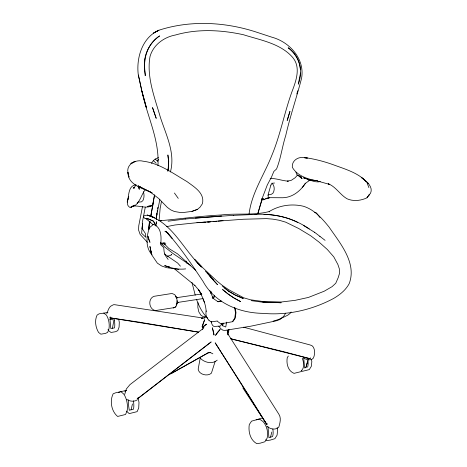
<?xml version="1.0" encoding="UTF-8"?>
<svg xmlns="http://www.w3.org/2000/svg" width="467" height="467" viewBox="0 0 467 467"><rect width="100%" height="100%" fill="white"/><g stroke="black" fill="none" stroke-linecap="round" stroke-linejoin="round"><path stroke-width="0.7" d="M300.538 72.975L298.279 84.165C303.392 71.358 299.738 55.754 288.174 47.774C294.881 52.969 300.001 60.798 300.38 69.437M157.945 165.662C159.632 139.919 147.111 116.207 141.997 91.509L146.457 107.824L141.986 91.66L138.401 75.152L141.986 91.66M198.002 302.616L197.815 307.216L198.79 311.822L200.921 315.248L203.53 316.766L206.099 316.328M177.11 300.631L176.975 303.188L176.158 305.009M227.96 334.915L227.627 330.525M159.148 219.794L160.134 208.621L161.454 201.481M148.991 228.427L149.86 221.872M227.978 334.39L228.071 332.983L227.125 330.28M228.801 329.539L228.602 332.282L228.883 329.498M156.287 223.786L156.363 221.732L155.955 226.01M156.264 219.017L156.55 216.192M214.563 295.208L213.711 298.092L212.485 298.477M156.299 218.988L156.93 213.939L156.229 219.513M168.038 170.607L168.698 160.893L168.599 166.112L168.657 165.697L167.863 171.395M206.175 310.946C205.346 314.262 206.373 317.893 208.877 320.234M114.047 319.562L112.436 328.248M156.69 214.779L156.976 212.754M157.169 211.405L157.361 210.051M226.594 322.119L225.759 326.993L222.619 325.768L222.917 323.707M148.938 228.742L149.154 227.365M149.37 225.981L149.586 224.604M149.487 225.818L149.703 224.44M150.812 216.338L154.408 195.399M149.948 223.028L150.193 221.615M151.29 215.252L151.53 213.833M156.93 214.178L159.819 199.654M222.619 325.768L223.103 322.954M110.165 316.871L109.996 317.823L113.061 318.862M157.618 208.644L157.875 207.237M200.314 357.436L198.166 369.199C198.954 374.668 207.576 376.741 211.417 373.162L215.234 361.172M142.534 206.356L138.769 225.689L138.553 229.974L140.164 234.452L147.479 242.326M137.432 397.966L137.234 399.016L211.078 342.002L137.234 399.016L139.043 397.47M142.201 223.033L145.243 207.395M149.679 221.27L148.553 226.944L148.88 229.706M150.66 216.309L153.194 203.542M150.625 205.766L147.42 206.414L152.271 205.749L152.546 205.381L154.659 194.768M124.724 394.311L126.347 388.988L129.919 384.662L203.005 328.645M249.022 214.365C251.485 193.116 263.989 175.259 271.671 155.774C280.334 135.173 284.269 113.043 291.834 92.069C296.02 81.025 301.425 66.898 292.103 56.776C279.768 43.262 260.09 40.039 243.383 34.716C221.113 29.876 197.634 28.627 175.51 34.99C163.981 37.074 153.194 44.937 150.006 56.548C146.428 76.862 154.6 97.206 160.111 116.446C165.709 134.321 175.674 152.826 170.391 172.008M131.122 409.793L132.447 403.949M270.516 437.159L271.8 432.057M303.731 357.903L304.572 367.943L305.891 367.622L307.152 362.655M257.731 213.904L262.121 198.504L267.305 184.938L271.531 177.005L273.837 171.453L276.546 168.996C280.865 158.325 282.185 146.615 285.716 135.64C290.159 116.236 296.662 97.375 301.612 78.147C304.939 58.807 289.593 41.913 271.736 37.156L254.748 31.575C223.921 21.856 189.865 20.174 158.932 30.215C142.149 37.442 136.066 58.212 138.32 75.07M270.878 185.095L268.116 194.657L268.309 196.391L267.912 195.667M305.891 367.622L308.278 359.514M128.623 197.308C127.246 200.442 126.166 204.902 129.493 207.231L130.906 207.231L134.73 205.211L130.906 207.231L135.325 205.305C140.374 201.184 141.519 194.354 145.336 189.561M257.86 213.553L262.267 199.088M128.746 196.654L127.205 202.077C129.143 196.554 127.736 186.117 135.518 184.874M267.2 423.587L266.885 424.602L242.822 387.873M310.38 357.798L310.094 358.714L306.982 358.481M296.796 93.966L297.853 90.656M106.855 313.567L108.601 309.014L110.346 306.41L113.376 304.747L114.584 304.688L203.203 318.05L201.271 318.307L205.101 317.723L204.359 317.951L206 316.515M210.372 293.294L210.728 292.237A3.742 2.049 81.8 0 1 211.294 291.571M285.471 313.24C283.708 318.523 277.836 319.697 273.172 321.168M173.257 308.022L175.808 306.831C178.178 303.06 177.337 298.045 174.74 294.624L171.979 293.474L154.122 296.294C147.607 298.46 148.78 309.306 155.377 310.578L174.074 307.642M288.314 356.017L287.269 357.611C286.201 363.53 287.917 370.95 294.041 373.361L301.034 371.621L303.06 368.305A9.906 6.089 76.3 0 0 302.219 358.253M221.556 324.39L220.453 326.042L214.003 326.486L212.643 325.464L211.615 323.468L211.3 321.635M232.362 321.734L234.732 318.214L235.502 312.721L234.557 307.426M270.883 185.084L272.068 183.333L274.514 183.006M136.13 184.798L133.819 188.148L134.706 187.273L133.2 188.119M151.471 163.275L153.345 160.636L155.167 159.101L158.447 157.595M202.304 329.667L203.921 327.385M291.099 312.009L289.984 313.544L287.678 315.237L281.175 318.371L280.124 319.475L275.95 320.893L250.767 326.194L224.849 330.426L222.841 330.175L220.763 328.669L218.772 326.194M302.225 187.582L305.494 183.198C300.433 191.038 292.482 197.465 282.804 197.751L270.329 197.681L265.746 198.493L269.506 197.634L262.728 199.999L261.526 198.977M366.969 197.798L369.14 194.873L366.969 197.798C360.933 200.734 353.303 201.592 347.045 198.773C340.034 194.704 335.966 186.858 328.202 183.7L329.206 184.302L317.636 181.085M171.179 254.97L171.751 254.282L170.718 255.309L167.192 256.307M368.918 195.165L370.57 193.21C373.419 186.444 366.245 181.266 361.709 177.717L368.755 183.712M297.561 175.032L295.138 177.746L291.361 180.274L287.252 181.231L288.285 181.132C282.167 180.869 276.4 178.225 270.2 178.511M157.356 161.022L158.745 159.48M176.905 303.486L178.12 302.19L177.518 302.476L203.017 298.594M197.442 209.385L200.133 207.062L202.369 203.758C205.159 193.221 194.044 186.829 186.911 181.54C173.152 173.514 159.34 163.123 143.1 161.197C135.92 159.294 126.388 163.964 127.917 172.416C127.97 185.288 142.984 188.154 152.096 192.871L138.857 186.31L150.59 192.276L158.827 198.615L167.402 207.447L170.869 209.94L174.319 211.475L179.48 212.362L184.161 212.415L191.96 211.393L197.442 209.385L191.96 211.393M217.219 360.15C212.508 364.453 204.528 362.661 200.419 358.323M305.301 183.443L309.872 180.151M221.136 324.133L221.971 323.538M152.546 205.381C146.019 209.444 138.769 204.78 131.805 206.303M137.029 400.067C133.889 401.953 129.838 401.381 126.826 399.483M170.023 374.19L208.813 352.474L171.255 373.536M175.055 307.181L175.808 306.831M118.431 392.636L120.895 391.632L123.72 394.049A11.716 5.009 79.5 0 1 127.147 410.75L125.57 414.474L117.631 416.447C111.368 411.299 109.564 400.966 113.142 393.815L115.582 392.817L126.504 390.377M124.712 391.229L126.58 390.476M320.298 181.616C314.489 182.971 308.95 179.205 303.509 177.834L309.674 179.748M166.439 226.67L175.049 224.977L196.981 222.689L243.523 219.239L266.529 218.626L272.798 219.134L279.26 220.272L285.699 222.169L298.746 228.532L310.794 235.841L319.206 242.239L327.291 249.466L333.765 256.838L337.874 264.456L339.322 268.758L339.573 273.224L338.19 277.678L335.755 283.253L332.043 286.674L324.244 291.192L308.453 297.421L295.126 300.351L281.163 302.015L262.197 301.396L250.534 299.802L243.669 297.8L228.544 289.622L222.385 285.454L217.003 281.122L202.211 267.229M261.596 418.321L251.55 421.152L249.285 424.55C248.193 431.596 250.143 439.978 256.786 443.65L260.277 443.16L264.882 441.753L267.083 438.204A11.745 6.48 74.7 0 0 263.079 421.596L259.424 419.039L256.144 419.856M208.008 352.83L210.518 352.655L212.87 353.817M168.091 221.183L185.329 218.988M209.736 290.357L213.197 298.431L218.031 301.758L221.504 301.069M218.031 301.758L220.891 301.233M217.459 301.676L220.967 301.116M212.222 297.193L214.347 296.872M107.883 312.481L99.103 313.818L97.089 315.108C94.439 320.56 95.572 327.344 98.566 332.434L100.872 334.191L105.501 333.403L107.673 332.358L108.963 328.826A9.959 4.267 82.1 0 0 106.079 314.77L103.744 313.112M201.184 294.058L177.092 297.613L177.752 297.969L175.376 296.096L176.52 298.028M210.395 292.704L211.814 292.494M211.137 321.903L217.418 320.992M210.915 221.819L208.095 222.041M213.051 221.603L216.624 221.241M218.054 221.095L223.051 220.593M185.16 219.023L221.574 216.023M205.462 222.146L196.981 222.689L205.317 222.204M206.881 222.058L209.706 221.878M233.617 215.316L195.352 218.036M233.447 215.351L256.517 214.394M185.673 268.887C178.388 269.838 171.424 268.192 164.676 265.63L169.585 267.106L168.558 266.78M248.654 214.528L251.48 214.493M255.011 214.446C274.123 213.098 293.393 218.025 309.253 228.883M161.179 243.879L164.769 243.902M309.784 179.976L308.366 179.941L310.999 180.151M262.775 302.131L281.192 302.756L262.226 302.149L251.246 300.655M317.42 180.84C308.302 179.55 297.053 175.755 292.319 167.291C291.566 160.379 298.647 156.299 304.782 157.601C314.612 158.938 324.156 161.465 333.479 164.822C345.131 169.159 357.874 172.615 366.677 181.961M263.96 214.435L267.714 214.569M160.537 243.015L165.814 243.225M304.507 157.799L307.403 158.039L304.828 157.793M138.092 202.088L141.279 201.907L142.814 200.746C144.256 197.95 144.385 194.71 143.392 191.739M268.432 214.633C278.601 215.398 288.746 217.739 297.818 222.496M268.578 194.558L271.07 194.412L272.845 193.367C274.929 190.273 274.695 185.714 271.952 183.093M311.752 179.993L317.367 180.711M178.849 269.406L166.55 267.661L161.617 265.974L157.35 263.125L151.559 254.608L150.707 250.645L151.553 252.612M158.733 220.348L161.278 220.838L160.403 220.716C180.513 218.854 200.6 216.069 220.827 215.007C236.862 213.04 253.464 215.678 269.167 211.563C279.319 205.264 291.91 203.466 303.515 206.274C314.349 209.695 322.119 218.468 329.031 227.026C340.017 243.149 357.057 262.933 349.205 283.609C345.784 290.071 339.976 294.665 333.8 298.349C312.248 309.872 287.73 315.558 263.295 313.375L262.676 313.351C239.139 313.001 214.651 302.814 202.993 281.303C191.563 264.194 180.145 246.996 166.31 231.685L172.06 238.246L166.906 232.408L164.95 231.206L168.009 233.027M147.689 218.62L146.568 218.363L153.45 221.16L155.791 225.532L153.45 221.16L148.249 218.743M146.282 218.76L144.788 218.422L143.357 216.752L144.28 215.707L147.426 215.112C172.632 222.701 183.373 249.827 201.4 266.68L194.879 259.634L196.134 261.065M109.955 319.159L112.921 319.854M243.593 327.192L309.767 344.862C314.834 345.417 315.091 352.176 314.139 355.994C313.532 361.073 307.041 360.39 303.941 358.107M209.327 352.322L210.518 352.655M314.665 212.397L316.445 212.929L319.93 217.494M147.134 218.988L145.984 218.603L153.112 224.732M140.118 186.782L138.074 186.006L139.884 186.853M236.139 295.535L243.208 298.53M243.167 298.401L235.508 295.109L228.643 291.116L222.397 286.078M301.238 370.699L302.342 371.329L309.288 369.601L311.326 366.309L311.839 361.546L311.337 359.596M235.491 295.261L228.614 291.28L224.072 287.666M303.538 225.497L314.694 232.373M190.565 265.443L172.866 253.423L165.003 247.195L160.35 242.799M164.419 253.99L177.664 263.055L180.42 266.178M133.609 187.74L134.169 188.143M265.799 439.826L266.838 440.579L270.358 440.077L274.87 438.694L277.094 435.168L277.632 429.733L277.124 427.673M217.552 321.43L220.879 323.859L232.858 321.646L235.228 318.126L235.993 312.633L235.17 308.004M266.82 426.12C269.92 429.126 275.425 430.463 278.799 427.147C279.984 423.014 281.443 418.123 278.881 414.235L227.75 333.724L227.271 332.177M314.524 232.233L319.959 236.407M319.784 236.267L325.085 240.347M173.753 268.28L194.937 285.477L194.692 285.238L198.16 289.312L201.808 294.817L198.37 289.289C202.147 296.166 205.842 303.573 206.157 311.46M299.003 176.012L302.131 178.686L298.611 175.785L301.647 177.191L296.959 174.856L295.926 172.154M155.167 159.101L157.618 161.203M126.399 411.106L129.225 413.616L137.105 411.655L138.717 407.96L139.003 402.396L138.139 398.258M197.103 262.384L199.788 264.801M153.345 160.636L156.165 163.217M195.661 270.317L177.495 253.815L168.931 248.567L163.357 242.916M196.128 261.117L202.007 266.896M197.827 263.277L201.715 267.112M207.797 318.284C202.351 313.164 199.041 306.2 196.473 299.289M201.68 266.937L196.975 262.022M213.804 280.69L217.517 284.666L209.502 275.606M205.404 271.117L213.343 280.188M207.476 272.967L213.536 279.914L209.636 275.378M152.073 254.789C145.184 247.533 146.41 236.419 149.452 227.709L153.345 224.429C161.605 226.863 161.553 237.645 160.625 244.679L163.736 247.592L164.15 251.964L165.289 255.344L168.155 259.471M174.424 193.017L178.26 198.376M269.22 211.65L269.179 211.977M203.087 299.61L204.692 302.727M108.023 329.474L108.677 330.735L111.012 332.469L115.565 331.698L117.772 330.648L119.091 327.139L119.301 322.224L118.892 320.257M164.104 242.822L165.009 244.796L164.203 243.033M367.179 183.128L368.883 187.617M138.139 185.959L139.312 189.287L138.296 185.936M137.251 202.369L137.578 203.408M186.088 261.076L186.712 263.114M191.955 282.424L195.224 295.132M200.775 293.054L201.125 294.42M268 426.657L268.916 437.643L272.57 436.54A11.681 6.515 74.5 0 0 272.821 429.01M128.297 399.816L128.478 404.889L129.271 410.236L133.486 409.22A11.652 5.061 79.4 0 0 133.375 400.82M109.949 318.967L110.819 328.517L114.508 327.904A9.912 4.308 82.1 0 0 114.17 319.58M211.609 322.172A10.741 5.592 13.8 0 1 208.895 320.123M307.806 360.436A9.86 6.106 76.2 0 1 307.584 367.214M142.061 228.357L141.635 233.307L145.955 237.382L145.313 233.418L142.061 228.357L142.598 223.588L142.061 228.357M144.834 59.07L144.548 66.197L145.161 75.695L145.5 75.333C142.237 60.944 146.737 44.102 159.632 35.918C151.839 41.219 146.264 49.718 144.834 59.07M288.606 115.746L287.187 120.515L289.96 111.374L288.606 115.746M203.238 323.514L202.106 326.847L204.651 319.691L203.238 323.514M217.388 332.44L215.526 335.364L220.155 329.41L217.388 332.44M204.143 325.703L202.468 327.729L206.525 324.168L204.143 325.703M132.138 162.814L130.83 163.643L135.08 161.43L132.138 162.814M154.314 32.602L153.474 33.134L158.932 30.215L154.314 32.602M139.4 322.195L109.996 317.823L198.475 332.125L139.4 322.195M264.077 199.17L262.121 198.65L264.077 199.17M283.702 351.704L230.733 338.785L310.094 358.714L283.702 351.704M153.176 217.114L147.426 215.112L154.968 217.961L153.176 217.114M240.441 301.495C233.967 298.337 227.943 294.286 222.561 289.499L228.176 294.082L234.049 298.034L240.441 301.495M248.45 394.86L215.182 342.836L266.885 424.602L248.45 394.86M149.925 242.21L148.611 239.227L147.934 236.191L149.925 242.21M156.176 118.244L152.557 107.696L156.176 118.244M213.565 331.658L212.298 327.799L213.991 335.049L213.565 331.658M128.956 176.958L127.917 172.416L128.956 176.958M151.559 254.608L149.96 246.523L151.559 254.608M168.313 158.547L167.892 154.945L168.628 161.524L168.313 158.547"/></g></svg>
